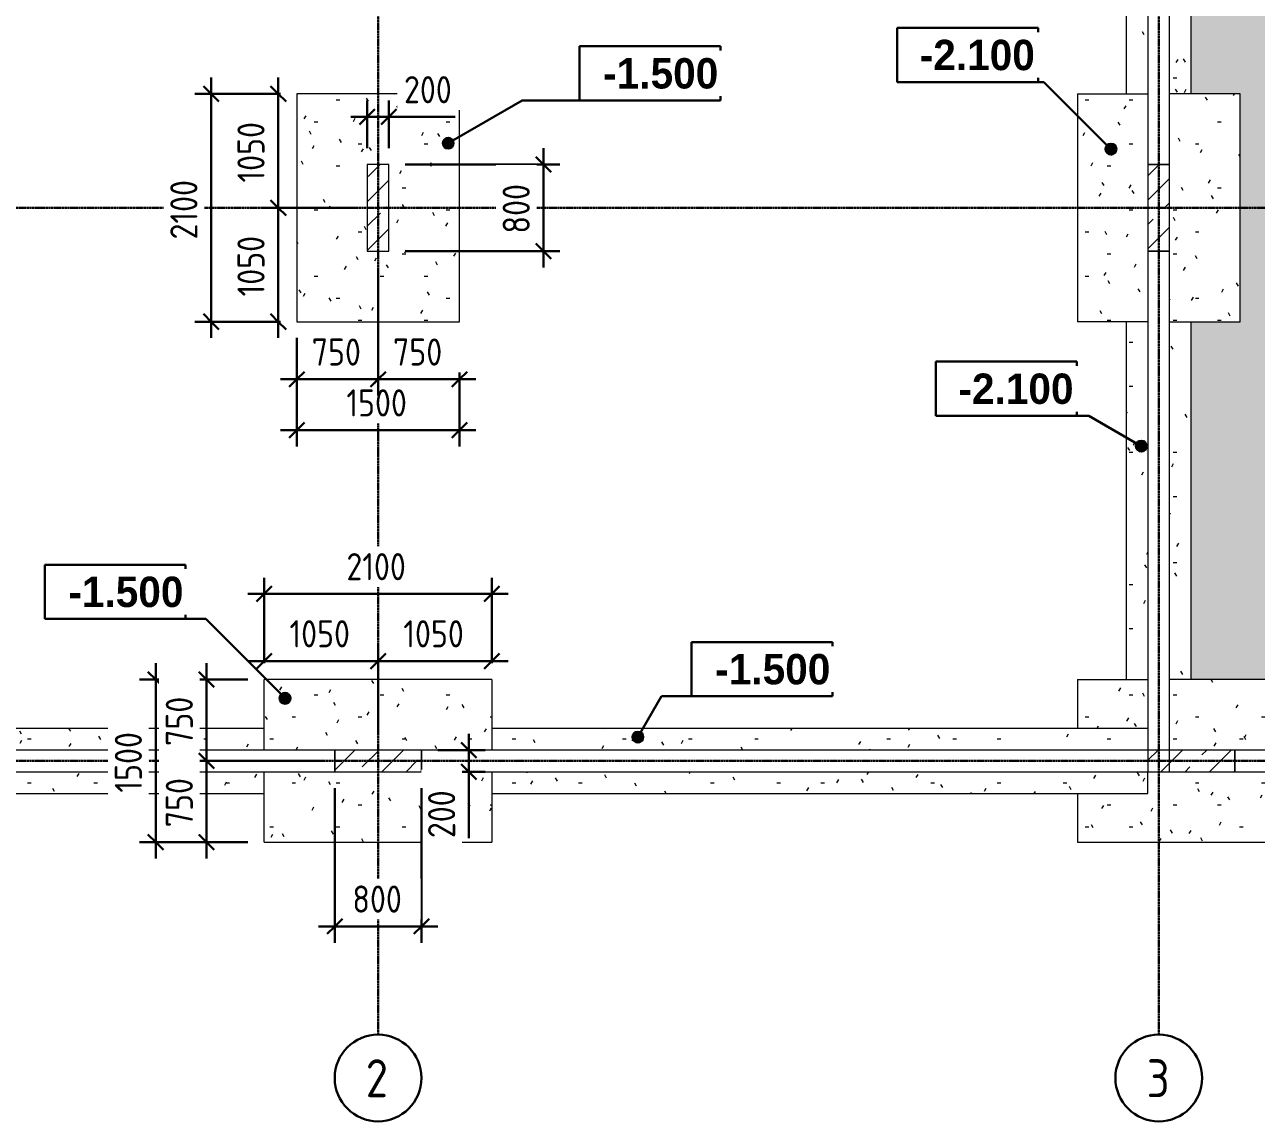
# Model space of a CAD drawing. Header units: millimetres. Extents: x -3720 to 34496, y -3324 to 17085.
# Drawn here: x 4240 to 15600, y -3324 to 6789 of the extents above; entities that cross this region are included whole.
import ezdxf

# ---------------------------------------------------------------- set-up
doc = ezdxf.new("R2010")
doc.units = ezdxf.units.MM
doc.linetypes.add('ADSK_Линия сетки', pattern=[25, 20, -2.5, 0, -2.5])
for name, color, linetype, lineweight in [('A-ANNO-DIMS', 7, 'Continuous', 30), ('A-ANNO-DIMS-100', 7, 'Continuous', 30), ('A-ANNO-NOTE', 7, 'Continuous', 30), ('A-WALL', 7, 'Continuous', 13), ('G-ANNO-DIMS', 7, 'Continuous', 30), ('S-COLS', 7, 'Continuous', 9), ('S-GRID', 7, 'Continuous', 30), ('S-GRID-IDEN', 7, 'Continuous', 30)]:
    doc.layers.add(name, color=color, linetype=linetype, lineweight=lineweight)
doc.layers.add('A-FLOR', color=7, linetype='Continuous', lineweight=13, true_color=0x007f00)
doc.layers.add('A-FLOR-PATT', color=7, linetype='Continuous', lineweight=13, true_color=0x007f00)
doc.styles.add('GOST Common', font='GOST_Common_SpecSymbol_0.ttf', dxfattribs={"width": 0.9, "height": 350})
doc.styles.add('GOST Common_1', font='GOST_Common_SpecSymbol_0.ttf', dxfattribs={"width": 0.9, "height": 250})
doc.styles.add('Mipgost_B', font='', dxfattribs={"height": 280})
doc.styles.get('Mipgost_B').set_extended_font_data('Mipgost', bold=True)
doc.dimstyles.new('0_Колонны_опалубка', dxfattribs={"dimscale": 304.8, "dimtxt": 251.428749, "dimasz": 0.463911, "dimexe": 0.492126, "dimexo": 0.492126, "dimgap": 0.164042, "dimtad": 1, "dimdec": 0, "dimzin": 0, "dimdsep": 46, "dimtxsty": 'GOST Common_1', "dimblk1": 'OBLIQUE', "dimblk2": 'OBLIQUE', "dimsah": 1, "dimcen": 0.09, "dimdle": 0.492126, "dimazin": 0, "dimtfac": 1, "dimtdec": 4, "dimtix": 1, "dimtmove": 1, "dimatfit": 3, "dimfxl": 1, "dimtvp": 1, "dimtfill": 1, "dimtolj": 1, "dimtzin": 0, "dimarcsym": 2})
doc.dimstyles.new('0_Колонны_опалубка_1', dxfattribs={"dimscale": 304.8, "dimtxt": 251.428749, "dimasz": 0.463911, "dimexe": 0.492126, "dimexo": 0.492126, "dimgap": 0.164042, "dimtad": 1, "dimdec": 0, "dimzin": 0, "dimdsep": 46, "dimtxsty": 'GOST Common_1', "dimblk1": 'OBLIQUE', "dimblk2": 'OBLIQUE', "dimsah": 1, "dimcen": 0.09, "dimdle": 0.492126, "dimazin": 0, "dimtfac": 1, "dimtdec": 4, "dimtix": 1, "dimtmove": 0, "dimatfit": 3, "dimfxl": 1, "dimtvp": 1, "dimtfill": 1, "dimtolj": 1, "dimtzin": 0, "dimarcsym": 2})
pattern_1 = [(45, (0, 0), (-224.5064, 224.5064), []), (45, (224.5, 0), (-224.5064, 224.5064), [396.875, -79.375, 3.353, -76.022])]
pattern_2 = [(0, (0, 0), (812.8, 203.2), [33.528, -576.072, 33.528, -576.072, -3251.2]), (0, (0, 0), (812.8, 203.2), [-1219.2, 33.528, -1185.672, 33.528, -576.072, -1422.4]), (0, (0, 0), (812.8, 203.2), [-3048, 33.528, -372.872, 33.528, -982.472]), (120, (304.8, 101.6), (-582.3764, 602.3054), [33.528, -576.072, 33.528, -576.072, -3251.2]), (120, (304.8, 101.6), (-582.3764, 602.3054), [-1219.2, 33.528, -1185.672, 33.528, -576.072, -1422.4]), (120, (304.8, 101.6), (-582.3764, 602.3054), [-3048, 33.528, -372.872, 33.528, -982.472]), (240, (406.4, 508), (-230.4236, -805.5054), [33.528, -576.072, 33.528, -576.072, -3251.2]), (240, (406.4, 508), (-230.4236, -805.5054), [-1219.2, 33.528, -1185.672, 33.528, -576.072, -1422.4]), (240, (406.4, 508), (-230.4236, -805.5054), [-3048, 33.528, -372.872, 33.528, -982.472])]

# ---------------------------------------------------------------- blocks, each defined once
blk = doc.blocks.new('Ось сетки - Круг_Ø8 мм-2643-ФП2')
at = {"layer": 'S-GRID-IDEN'}
for start, end in [(360, 180), (180, 360)]:
    blk.add_arc((0, 0), 4, start, end, dxfattribs=at)
blk = doc.blocks.new('DIMBLOCK1-ФП2')
at = {"layer": 'A-ANNO-DIMS-100', "color": 163, "true_color": 0x8080c0}
for p, q in [((8338, 250), (8338, -250)), ((8338, 100), (8267, 171)), ((8050, 100), (8488, 100)), ((8338, 100), (8050, 100)), ((8338, 100), (8408, 29)), ((8050, -100), (8488, -100)), ((8338, -100), (8050, -100)), ((8338, -100), (8267, -29)), ((8338, -239), (8338, 0)), ((8338, -100), (8408, -171)), ((8338, -712), (8338, -239))]:
    blk.add_line(p, q, dxfattribs=at)
at = {"layer": 'A-ANNO-DIMS-100', "color": 0, "insert": (7961, -712), "char_height": 250, "width": 567.63, "attachment_point": 1, "rotation": 90, "line_spacing_factor": 1.022761, "style": 'GOST Common_1', "bg_fill": 3, "box_fill_scale": 1.25, "bg_fill_color": 256, "bg_fill_true_color": 13158600, "bg_fill_transparency": 0}
blk.add_mtext('200', dxfattribs=at)
blk = doc.blocks.new('_Oblique')
at = {"color": 0, "linetype": 'ByBlock', "lineweight": -2}
blk.add_line((-0.5, -0.5), (0.5, 0.5), dxfattribs=at)
blk = doc.blocks.new('DIMBLOCK2-ФП2')
at = {"layer": 'A-ANNO-DIMS-100', "color": 163, "true_color": 0x8080c0}
for p, q in [((7100, -250), (7100, -1676)), ((7100, -1526), (7100, -250)), ((7900, -250), (7900, -1676)), ((7900, -1526), (7900, -250)), ((7100, -1526), (7171, -1455)), ((7900, -1526), (7971, -1455)), ((6950, -1526), (8050, -1526)), ((7100, -1526), (7029, -1596)), ((7900, -1526), (7829, -1596))]:
    blk.add_line(p, q, dxfattribs=at)
at = {"layer": 'A-ANNO-DIMS-100', "color": 0, "insert": (7263, -1149), "char_height": 250, "width": 567.63, "attachment_point": 1, "line_spacing_factor": 1.022761, "style": 'GOST Common_1', "bg_fill": 3, "box_fill_scale": 1.25, "bg_fill_color": 256, "bg_fill_true_color": 13158600, "bg_fill_transparency": 0}
blk.add_mtext('800', dxfattribs=at)
blk = doc.blocks.new('DIMBLOCK3-ФП2')
at = {"layer": 'A-ANNO-DIMS-100', "color": 163, "true_color": 0x8080c0}
for p, q in [((5449, 750), (5378, 821)), ((5449, 900), (5449, -900)), ((6300, 750), (5299, 750)), ((5449, 750), (5520, 679)), ((5449, 750), (6300, 750)), ((5449, -750), (5378, -679)), ((6300, -750), (5299, -750)), ((5449, -750), (5520, -821)), ((5449, -750), (6300, -750))]:
    blk.add_line(p, q, dxfattribs=at)
at = {"layer": 'A-ANNO-DIMS-100', "color": 0, "insert": (5072, -292), "char_height": 250, "width": 700.59, "attachment_point": 1, "rotation": 90, "line_spacing_factor": 1.022761, "style": 'GOST Common_1', "bg_fill": 3, "box_fill_scale": 1.25, "bg_fill_color": 256, "bg_fill_true_color": 13158600, "bg_fill_transparency": 0}
blk.add_mtext('1500', dxfattribs=at)
blk = doc.blocks.new('DIMBLOCK4-ФП2')
at = {"layer": 'A-ANNO-DIMS-100', "color": 163, "true_color": 0x8080c0}
for p, q in [((6450, 900), (6450, 1689)), ((6450, 1539), (6521, 1610)), ((8550, 900), (8550, 1689)), ((8550, 1539), (8621, 1610)), ((6300, 1539), (8700, 1539)), ((6450, 1539), (6379, 1469)), ((6450, 1539), (6450, 900)), ((8550, 1539), (8479, 1469)), ((8550, 1539), (8550, 900))]:
    blk.add_line(p, q, dxfattribs=at)
at = {"layer": 'A-ANNO-DIMS-100', "color": 0, "insert": (7208, 1916), "char_height": 250, "width": 700.59, "attachment_point": 1, "line_spacing_factor": 1.022761, "style": 'GOST Common_1', "bg_fill": 3, "box_fill_scale": 1.25, "bg_fill_color": 256, "bg_fill_true_color": 13158600, "bg_fill_transparency": 0}
blk.add_mtext('2100', dxfattribs=at)
blk = doc.blocks.new('DIMBLOCK5-ФП2')
at = {"layer": 'A-ANNO-DIMS-100', "color": 163, "true_color": 0x8080c0}
for p, q in [((7500, 250), (7500, 1070)), ((8550, 900), (8550, 1070)), ((8700, 920), (7350, 920)), ((7500, 920), (7429, 849)), ((7500, 920), (7571, 991)), ((7500, 920), (7500, 250)), ((8550, 920), (8479, 849)), ((8550, 920), (8621, 991)), ((8550, 920), (8550, 900))]:
    blk.add_line(p, q, dxfattribs=at)
at = {"layer": 'A-ANNO-DIMS-100', "color": 0, "insert": (7733, 1297), "char_height": 250, "width": 700.59, "attachment_point": 1, "line_spacing_factor": 1.022761, "style": 'GOST Common_1', "bg_fill": 3, "box_fill_scale": 1.25, "bg_fill_color": 256, "bg_fill_true_color": 13158600, "bg_fill_transparency": 0}
blk.add_mtext('1050', dxfattribs=at)
blk = doc.blocks.new('DIMBLOCK6-ФП2')
at = {"layer": 'A-ANNO-DIMS-100', "color": 163, "true_color": 0x8080c0}
for p, q in [((6450, 900), (6450, 1070)), ((7500, 250), (7500, 1070)), ((6300, 920), (7650, 920)), ((6450, 920), (6379, 849)), ((6450, 920), (6521, 991)), ((6450, 920), (6450, 900)), ((7500, 920), (7429, 849)), ((7500, 920), (7571, 991)), ((7500, 920), (7500, 250))]:
    blk.add_line(p, q, dxfattribs=at)
at = {"layer": 'A-ANNO-DIMS-100', "color": 0, "insert": (6683, 1297), "char_height": 250, "width": 700.59, "attachment_point": 1, "line_spacing_factor": 1.022761, "style": 'GOST Common_1', "bg_fill": 3, "box_fill_scale": 1.25, "bg_fill_color": 256, "bg_fill_true_color": 13158600, "bg_fill_transparency": 0}
blk.add_mtext('1050', dxfattribs=at)
blk = doc.blocks.new('DIMBLOCK7-ФП2')
at = {"layer": 'A-ANNO-DIMS-100', "color": 163, "true_color": 0x8080c0}
for p, q in [((5919, 750), (5848, 821)), ((5919, 900), (5919, -150)), ((6300, 750), (5769, 750)), ((5919, 750), (5989, 679)), ((5919, 750), (6300, 750)), ((6950, 0), (5769, 0)), ((5919, 0), (5848, 71)), ((5919, 0), (5989, -71)), ((5919, 0), (6950, 0))]:
    blk.add_line(p, q, dxfattribs=at)
at = {"layer": 'A-ANNO-DIMS-100', "color": 0, "insert": (5542, 138), "char_height": 250, "width": 567.63, "attachment_point": 1, "rotation": 90, "line_spacing_factor": 1.022761, "style": 'GOST Common_1', "bg_fill": 3, "box_fill_scale": 1.25, "bg_fill_color": 256, "bg_fill_true_color": 13158600, "bg_fill_transparency": 0}
blk.add_mtext('750', dxfattribs=at)
blk = doc.blocks.new('DIMBLOCK8-ФП2')
at = {"layer": 'A-ANNO-DIMS-100', "color": 163, "true_color": 0x8080c0}
for p, q in [((5919, 150), (5919, -900)), ((6950, 0), (5769, 0)), ((5919, 0), (5848, 71)), ((5919, 0), (5989, -71)), ((5919, 0), (6950, 0)), ((5919, -750), (5848, -679)), ((6300, -750), (5769, -750)), ((5919, -750), (5989, -821)), ((5919, -750), (6300, -750))]:
    blk.add_line(p, q, dxfattribs=at)
at = {"layer": 'A-ANNO-DIMS-100', "color": 0, "insert": (5542, -612), "char_height": 250, "width": 567.63, "attachment_point": 1, "rotation": 90, "line_spacing_factor": 1.022761, "style": 'GOST Common_1', "bg_fill": 3, "box_fill_scale": 1.25, "bg_fill_color": 256, "bg_fill_true_color": 13158600, "bg_fill_transparency": 0}
blk.add_mtext('750', dxfattribs=at)
blk = doc.blocks.new('DIMBLOCK25-ФП2')
at = {"layer": 'A-ANNO-DIMS-100', "color": 163, "true_color": 0x8080c0}
for p, q in [((7400, 5650), (7400, 6088)), ((7600, 5650), (7600, 6088)), ((7250, 5938), (7750, 5938)), ((7400, 5938), (7329, 5867)), ((7400, 5938), (7471, 6008)), ((7400, 5938), (7400, 5650)), ((7739, 5938), (7500, 5938)), ((7600, 5938), (7529, 5867)), ((7600, 5938), (7671, 6008)), ((7600, 5938), (7600, 5650)), ((8212, 5938), (7739, 5938))]:
    blk.add_line(p, q, dxfattribs=at)
at = {"layer": 'A-ANNO-DIMS-100', "color": 0, "insert": (7739, 6314), "char_height": 250, "width": 567.63, "attachment_point": 1, "line_spacing_factor": 1.022761, "style": 'GOST Common_1', "bg_fill": 3, "box_fill_scale": 1.25, "bg_fill_color": 256, "bg_fill_true_color": 13158600, "bg_fill_transparency": 0}
blk.add_mtext('200', dxfattribs=at)
blk = doc.blocks.new('DIMBLOCK26-ФП2')
at = {"layer": 'A-ANNO-DIMS-100', "color": 163, "true_color": 0x8080c0}
for p, q in [((9026, 5500), (8955, 5571)), ((9026, 4550), (9026, 5650)), ((7750, 5500), (9176, 5500)), ((9026, 5500), (7750, 5500)), ((9026, 5500), (9096, 5429)), ((7750, 4700), (9176, 4700)), ((9026, 4700), (7750, 4700)), ((9026, 4700), (8955, 4771)), ((9026, 4700), (9096, 4629))]:
    blk.add_line(p, q, dxfattribs=at)
at = {"layer": 'A-ANNO-DIMS-100', "color": 0, "insert": (8649, 4863), "char_height": 250, "width": 567.63, "attachment_point": 1, "rotation": 90, "line_spacing_factor": 1.022761, "style": 'GOST Common_1', "bg_fill": 3, "box_fill_scale": 1.25, "bg_fill_color": 256, "bg_fill_true_color": 13158600, "bg_fill_transparency": 0}
blk.add_mtext('800', dxfattribs=at)
blk = doc.blocks.new('DIMBLOCK27-ФП2')
at = {"layer": 'A-ANNO-DIMS-100', "color": 163, "true_color": 0x8080c0}
for p, q in [((6750, 3900), (6750, 2899)), ((6750, 3049), (6750, 3900)), ((8250, 3900), (8250, 2899)), ((8250, 3049), (8250, 3900)), ((6750, 3049), (6821, 3120)), ((8250, 3049), (8321, 3120)), ((6600, 3049), (8400, 3049)), ((6750, 3049), (6679, 2978)), ((8250, 3049), (8179, 2978))]:
    blk.add_line(p, q, dxfattribs=at)
at = {"layer": 'A-ANNO-DIMS-100', "color": 0, "insert": (7208, 3426), "char_height": 250, "width": 700.59, "attachment_point": 1, "line_spacing_factor": 1.022761, "style": 'GOST Common_1', "bg_fill": 3, "box_fill_scale": 1.25, "bg_fill_color": 256, "bg_fill_true_color": 13158600, "bg_fill_transparency": 0}
blk.add_mtext('1500', dxfattribs=at)
blk = doc.blocks.new('DIMBLOCK28-ФП2')
at = {"layer": 'A-ANNO-DIMS-100', "color": 163, "true_color": 0x8080c0}
for p, q in [((5961, 3900), (5961, 6300)), ((6600, 6150), (5811, 6150)), ((5961, 6150), (5890, 6221)), ((5961, 6150), (6031, 6079)), ((5961, 6150), (6600, 6150)), ((5961, 4050), (5890, 4121)), ((6600, 4050), (5811, 4050)), ((5961, 4050), (6031, 3979)), ((5961, 4050), (6600, 4050))]:
    blk.add_line(p, q, dxfattribs=at)
at = {"layer": 'A-ANNO-DIMS-100', "color": 0, "insert": (5584, 4808), "char_height": 250, "width": 700.59, "attachment_point": 1, "rotation": 90, "line_spacing_factor": 1.022761, "style": 'GOST Common_1', "bg_fill": 3, "box_fill_scale": 1.25, "bg_fill_color": 256, "bg_fill_true_color": 13158600, "bg_fill_transparency": 0}
blk.add_mtext('2100', dxfattribs=at)
blk = doc.blocks.new('DIMBLOCK29-ФП2')
at = {"layer": 'A-ANNO-DIMS-100', "color": 163, "true_color": 0x8080c0}
for p, q in [((6580, 6300), (6580, 4950)), ((6600, 6150), (6430, 6150)), ((6580, 6150), (6509, 6221)), ((6580, 6150), (6651, 6079)), ((6580, 6150), (6600, 6150)), ((6580, 5100), (6509, 5171)), ((7250, 5100), (6430, 5100)), ((6580, 5100), (6651, 5029)), ((6580, 5100), (7250, 5100))]:
    blk.add_line(p, q, dxfattribs=at)
at = {"layer": 'A-ANNO-DIMS-100', "color": 0, "insert": (6203, 5333), "char_height": 250, "width": 700.59, "attachment_point": 1, "rotation": 90, "line_spacing_factor": 1.022761, "style": 'GOST Common_1', "bg_fill": 3, "box_fill_scale": 1.25, "bg_fill_color": 256, "bg_fill_true_color": 13158600, "bg_fill_transparency": 0}
blk.add_mtext('1050', dxfattribs=at)
blk = doc.blocks.new('DIMBLOCK30-ФП2')
at = {"layer": 'A-ANNO-DIMS-100', "color": 163, "true_color": 0x8080c0}
for p, q in [((6580, 3900), (6580, 5250)), ((6580, 5100), (6509, 5171)), ((7250, 5100), (6430, 5100)), ((6580, 5100), (6651, 5029)), ((6580, 5100), (7250, 5100)), ((6580, 4050), (6509, 4121)), ((6600, 4050), (6430, 4050)), ((6580, 4050), (6651, 3979)), ((6580, 4050), (6600, 4050))]:
    blk.add_line(p, q, dxfattribs=at)
at = {"layer": 'A-ANNO-DIMS-100', "color": 0, "insert": (6203, 4283), "char_height": 250, "width": 700.59, "attachment_point": 1, "rotation": 90, "line_spacing_factor": 1.022761, "style": 'GOST Common_1', "bg_fill": 3, "box_fill_scale": 1.25, "bg_fill_color": 256, "bg_fill_true_color": 13158600, "bg_fill_transparency": 0}
blk.add_mtext('1050', dxfattribs=at)
blk = doc.blocks.new('DIMBLOCK31-ФП2')
at = {"layer": 'A-ANNO-DIMS-100', "color": 163, "true_color": 0x8080c0}
for p, q in [((7500, 4550), (7500, 3369)), ((7500, 3519), (7500, 4550)), ((6750, 3900), (6750, 3369)), ((6750, 3519), (6750, 3900)), ((6750, 3519), (6821, 3589)), ((7500, 3519), (7571, 3589)), ((6600, 3519), (7650, 3519)), ((6750, 3519), (6679, 3448)), ((7500, 3519), (7429, 3448))]:
    blk.add_line(p, q, dxfattribs=at)
at = {"layer": 'A-ANNO-DIMS-100', "color": 0, "insert": (6888, 3895), "char_height": 250, "width": 567.63, "attachment_point": 1, "line_spacing_factor": 1.022761, "style": 'GOST Common_1', "bg_fill": 3, "box_fill_scale": 1.25, "bg_fill_color": 256, "bg_fill_true_color": 13158600, "bg_fill_transparency": 0}
blk.add_mtext('750', dxfattribs=at)
blk = doc.blocks.new('DIMBLOCK32-ФП2')
at = {"layer": 'A-ANNO-DIMS-100', "color": 163, "true_color": 0x8080c0}
for p, q in [((7500, 4550), (7500, 3369)), ((7500, 3519), (7500, 4550)), ((8250, 3900), (8250, 3369)), ((8250, 3519), (8250, 3900)), ((7500, 3519), (7571, 3589)), ((8250, 3519), (8321, 3589)), ((7350, 3519), (8400, 3519)), ((7500, 3519), (7429, 3448)), ((8250, 3519), (8179, 3448))]:
    blk.add_line(p, q, dxfattribs=at)
at = {"layer": 'A-ANNO-DIMS-100', "color": 0, "insert": (7638, 3895), "char_height": 250, "width": 567.63, "attachment_point": 1, "line_spacing_factor": 1.022761, "style": 'GOST Common_1', "bg_fill": 3, "box_fill_scale": 1.25, "bg_fill_color": 256, "bg_fill_true_color": 13158600, "bg_fill_transparency": 0}
blk.add_mtext('750', dxfattribs=at)
blk = doc.blocks.new('Высотные отметки - Рамка вверх-88962-ФП2')
at = {"layer": 'A-ANNO-NOTE'}
for p, q in [((-13, 0), (-13, 5)), ((-13, 5), (0, 5)), ((0, 5), (0, 0)), ((0, 0), (-13, 0))]:
    blk.add_line(p, q, dxfattribs=at)

msp = doc.modelspace()

# ---------------------------------------------------------------- hatches: boundary and pattern name
at = {"layer": 'A-FLOR-PATT', "lineweight": 9}
h = msp.add_hatch(dxfattribs=at)
h.set_pattern_fill('FP_2', style=0, pattern_type=2)
h.set_pattern_definition(pattern_2)
h.paths.add_polyline_path([(22950, 300), (29150, 300), (29150, 1350), (29600, 1350), (29600, 4050), (29150, 4050), (29150, 6150), (29600, 6150), (29600, 7800), (29150, 7800), (29150, 9900), (29600, 9900), (29600, 12800), (29150, 12800), (29150, 13850), (22950, 13850), (22950, 13400), (20850, 13400), (20850, 13850), (15750, 13850), (15750, 13400), (15000, 13400), (15000, 9600), (15450, 9600), (15450, 7500), (15000, 7500), (15000, 6150), (15450, 6150), (15450, 4050), (15000, 4050), (15000, 750), (16050, 750), (16050, 300), (20850, 300), (20850, 750), (22950, 750)])
h.paths.add_polyline_path([(21150, 4050), (21150, 6150), (22650, 6150), (22650, 4050)])
h.paths.add_polyline_path([(22950, 7800), (20850, 7800), (20850, 9300), (22950, 9300)])
h = msp.add_hatch(dxfattribs=at)
h.set_pattern_fill('FP_3', style=0, pattern_type=2)
h.set_pattern_definition(pattern_2)
h.paths.add_polyline_path([(15000, 6150), (15000, 7500), (14800, 7500), (14800, 6150)])
h.paths.add_polyline_path([(14600, 6150), (14600, 7500), (14400, 7500), (14400, 6150)])
h = msp.add_hatch(dxfattribs=at)
h.set_pattern_fill('FP_2', style=0, pattern_type=2)
h.set_pattern_definition(pattern_2)
h.paths.add_polyline_path([(7600, 4050), (8250, 4050), (8250, 6150), (6750, 6150), (6750, 4050), (7400, 4050)])
h.paths.add_polyline_path([(7600, 4700), (7400, 4700), (7400, 5500), (7600, 5500)])
h = msp.add_hatch(dxfattribs=at)
h.set_pattern_fill('FP_2', style=0, pattern_type=2)
h.set_pattern_definition(pattern_2)
h.paths.add_polyline_path([(15450, 4050), (15450, 6150), (14800, 6150), (14800, 4050)])
h.paths.add_polyline_path([(13950, 4050), (14600, 4050), (14600, 6150), (13950, 6150), (13950, 4700)])
h = msp.add_hatch(dxfattribs=at)
h.set_pattern_fill('FP_2', style=0, pattern_type=2)
h.set_pattern_definition(pattern_2)
h.paths.add_polyline_path([(14800, 750), (15000, 750), (15000, 4050), (14800, 4050)])
h.paths.add_polyline_path([(14600, 750), (14600, 4050), (14400, 4050), (14400, 750)])
h = msp.add_hatch(dxfattribs=at)
h.set_pattern_fill('FP_4', style=0, pattern_type=2)
h.set_pattern_definition(pattern_2)
h.paths.add_polyline_path([(8550, -750), (8550, -100), (6450, -100), (6450, -750), (7900, -750)])
h.paths.add_polyline_path([(8550, 100), (8550, 750), (6450, 750), (6450, 100), (7900, 100)])
h = msp.add_hatch(dxfattribs=at)
h.set_pattern_fill('FP_2', style=0, pattern_type=2)
h.set_pattern_definition(pattern_2)
h.paths.add_polyline_path([(16050, -750), (16050, -100), (14600, -100), (14600, -300), (13950, -300), (13950, -750), (15400, -750)])
h.paths.add_polyline_path([(15400, 100), (16050, 100), (16050, 750), (14800, 750), (14800, 100)])
h.paths.add_polyline_path([(14600, 300), (14600, 750), (13950, 750), (13950, 300), (14400, 300)])
h = msp.add_hatch(dxfattribs=at)
h.set_pattern_fill('FP_2', style=0, pattern_type=2)
h.set_pattern_definition(pattern_2)
h.paths.add_polyline_path([(750, -300), (6450, -300), (6450, -100), (750, -100)])
h.paths.add_polyline_path([(750, 100), (6450, 100), (6450, 300), (750, 300)])
h = msp.add_hatch(dxfattribs=at)
h.set_pattern_fill('FP_2', style=0, pattern_type=2)
h.set_pattern_definition(pattern_2)
h.paths.add_polyline_path([(8550, -300), (14600, -300), (14600, -100), (8550, -100)])
h.paths.add_polyline_path([(8550, 100), (14600, 100), (14600, 300), (8550, 300)])
at = {"layer": 'G-ANNO-DIMS'}
h = msp.add_hatch(color=256, dxfattribs=at)
edge = h.paths.add_edge_path()
edge.add_arc((14258.8, 5641.3), 50, 0, 360)
h = msp.add_hatch(color=256, dxfattribs=at)
edge = h.paths.add_edge_path()
edge.add_arc((14538.6, 2902.2), 50, 0, 360)
h = msp.add_hatch(color=256, dxfattribs=at)
edge = h.paths.add_edge_path()
edge.add_arc((9895.6, 219.5), 50, 0, 360)
at = {"layer": 'S-COLS'}
h = msp.add_hatch(dxfattribs=at)
h.set_pattern_fill('FP_1', color=256, style=0, pattern_type=2)
h.set_pattern_definition(pattern_1)
h.paths.add_polyline_path([(7600, 4700), (7600, 5500), (7400, 5500), (7400, 4700)])
h = msp.add_hatch(dxfattribs=at)
h.set_pattern_fill('FP_1', color=256, style=0, pattern_type=2)
h.set_pattern_definition(pattern_1)
h.paths.add_polyline_path([(14800, 4700), (14800, 5500), (14600, 5500), (14600, 4700)])
h = msp.add_hatch(dxfattribs=at)
h.set_pattern_fill('FP_1', color=256, style=0, pattern_type=2)
h.set_pattern_definition(pattern_1)
h.paths.add_polyline_path([(7900, -100), (7900, 100), (7100, 100), (7100, -100)])
h = msp.add_hatch(dxfattribs=at)
h.set_pattern_fill('FP_1', color=256, style=0, pattern_type=2)
h.set_pattern_definition(pattern_1)
h.paths.add_polyline_path([(15400, -100), (15400, 100), (14600, 100), (14600, -100)])

# ---------------------------------------------------------------- linework, layer by layer
at = {"layer": 'A-FLOR'}
for p, q in [((14400, 7500), (14400, 6150)), ((15000, 6150), (15000, 7500)), ((6750, 6150), (6750, 4050)), ((8250, 6150), (6750, 6150)), ((8250, 4050), (8250, 6150)), ((13950, 6150), (13950, 4050)), ((13950, 6150), (14600, 6150)), ((15450, 6150), (14800, 6150)), ((15450, 4050), (15450, 6150)), ((6750, 4050), (8250, 4050)), ((14600, 4050), (13950, 4050)), ((14400, 4050), (14400, 750)), ((14800, 4050), (15450, 4050)), ((15000, 750), (15000, 4050)), ((8550, 750), (6450, 750)), ((6450, 100), (6450, 750)), ((8550, 750), (8550, 100)), ((13950, 750), (13950, 300)), ((13950, 750), (14600, 750)), ((16050, 750), (14800, 750)), ((6450, 300), (750, 300)), ((14600, 300), (8550, 300)), ((6450, -750), (6450, -100)), ((8550, -100), (8550, -750)), ((14600, -300), (14600, -100)), ((750, -300), (6450, -300)), ((8550, -300), (14600, -300)), ((13950, -300), (13950, -750)), ((6450, -750), (8550, -750)), ((13950, -750), (16050, -750))]:
    msp.add_line(p, q, dxfattribs=at)
at = {"layer": 'A-WALL'}
for p, q in [((14600, 8150), (14600, 5500)), ((14800, 5500), (14800, 8150)), ((14600, 5500), (14800, 5500)), ((14600, 4700), (14600, 100)), ((14800, 4700), (14600, 4700)), ((14800, -100), (14800, 4700)), ((7100, 100), (100, 100)), ((7100, -100), (7100, 100)), ((14600, 100), (7900, 100)), ((7900, 100), (7900, -100)), ((21500, 100), (15400, 100)), ((15400, 100), (15400, -100)), ((100, -100), (7100, -100)), ((7900, -100), (14800, -100)), ((15400, -100), (21500, -100))]:
    msp.add_line(p, q, dxfattribs=at)
at = {"layer": 'G-ANNO-DIMS'}
for p, q in [((13641.1, 6259), (13586.9, 6259)), ((14258.8, 5641.3), (13641.1, 6259)), ((8829, 6089.9), (9357.8, 6089.9)), ((14054.6, 3181.6), (13943.8, 3181.6)), ((14538.6, 2902.2), (14054.6, 3181.6)), ((5911.1, 1308.9), (5725.3, 1308.9)), ((9895.6, 219.5), (10112.8, 595.7)), ((10112.8, 595.7), (10391.3, 595.7))]:
    msp.add_line(p, q, dxfattribs=at)
for centre in [(14258.8, 5641.3), (14538.6, 2902.2), (9895.6, 219.5)]:
    msp.add_circle(centre, 50, dxfattribs=at)
at = {"layer": 'S-COLS'}
for p, q in [((7600, 5500), (7400, 5500)), ((7400, 5500), (7400, 4700)), ((7600, 4700), (7600, 5500)), ((14800, 5500), (14600, 5500)), ((14600, 5500), (14600, 4700)), ((14800, 4700), (14800, 5500)), ((7400, 4700), (7600, 4700)), ((14600, 4700), (14800, 4700)), ((7100, 100), (7100, -100)), ((7900, 100), (7100, 100)), ((7900, -100), (7900, 100)), ((14600, 100), (14600, -100)), ((15400, 100), (14600, 100)), ((15400, -100), (15400, 100)), ((7100, -100), (7900, -100)), ((14600, -100), (15400, -100))]:
    msp.add_line(p, q, dxfattribs=at)
at = {"layer": 'S-GRID', "color": 150, "linetype": 'ADSK_Линия сетки', "true_color": 0x0080ff}
for p, q in [((7500, -2523.6), (7500, 16266.7)), ((14700, -2523.6), (14700, 16266.7)), ((-2091.2, 5100), (32027.3, 5100)), ((-2091.2, 0), (32027.3, 0))]:
    msp.add_line(p, q, dxfattribs=at)

# ---------------------------------------------------------------- block references
at = {"layer": 'G-ANNO-DIMS', "xscale": 99.99999999999993, "yscale": 99.99999999999993, "zscale": 99.99999999999993}
for p in [(13586.9, 6259), (13943.8, 3181.6), (5725.3, 1308.9)]:
    msp.add_blockref('Высотные отметки - Рамка вверх-88962-ФП2', p, dxfattribs=at)
at = {"layer": 'G-ANNO-DIMS', "extrusion": (0, 0, -1), "xscale": 99.99999999999993, "yscale": 99.99999999999993, "zscale": 99.99999999999993}
for p in [(-9357.8, 6089.9), (-10391.3, 595.7)]:
    msp.add_blockref('Высотные отметки - Рамка вверх-88962-ФП2', p, dxfattribs=at)
at = {"layer": 'S-GRID-IDEN', "xscale": 99.99999999999993, "yscale": 99.99999999999993, "zscale": 99.99999999999993}
for p in [(7500, -2923.6), (14700, -2923.6)]:
    msp.add_blockref('Ось сетки - Круг_Ø8 мм-2643-ФП2', p, dxfattribs=at)

# ---------------------------------------------------------------- texts
at = {"layer": 'S-GRID-IDEN', "char_height": 350, "attachment_point": 1, "style": 'GOST Common'}
for s, insert, width in [('\\fGOST Common|b0|i0|c204|p34|;\\W.9;2', (7386.2, -2751.1), 274.177), ('\\fGOST Common|b0|i0|c204|p34|;\\W.9;3', (14588.9, -2751.1), 266.962)]:
    msp.add_mtext(s, dxfattribs=dict(at, insert=insert, width=width))

# ---------------------------------------------------------------- next in the draw order: texts
at = {"layer": 'G-ANNO-DIMS', "char_height": 280, "attachment_point": 1, "line_spacing_factor": 0.919238, "style": 'Mipgost_B', "bg_fill": 3, "box_fill_scale": 1.25, "bg_fill_color": 256, "bg_fill_true_color": 13158600, "bg_fill_transparency": 0}
for s, insert, width in [('-2.100', (12495.3, 6649.1), 1059.977), ('-1.500', (9576, 6480), 1036.195), ('-2.100', (12852.2, 3571.7), 1059.977), ('-1.500', (4643.5, 1698.9), 1036.195), ('-1.500', (10609.5, 985.8), 1036.195)]:
    msp.add_mtext(s, dxfattribs=dict(at, insert=insert, width=width))

# ---------------------------------------------------------------- next in the draw order: dimensions: what is measured, and where the dimension line sits
at = {"layer": 'A-ANNO-DIMS', "color": 163, "true_color": 0x8080c0}
dim = msp.add_linear_dim(base=(7600, 5937.7), p1=(7400, 5500), p2=(7600, 5500), dimstyle='0_Колонны_опалубка', override={"dimpost": '<>', "dimfxl": 200}, dxfattribs=at)
dim.commit()
dim.dimension.update_dxf_attribs({"geometry": 'DIMBLOCK25-ФП2', "text_midpoint": (8023.3, 6147.8), "dimtype": 160})
dim = msp.add_linear_dim(base=(8250, 3049.1), p1=(6750, 4050), p2=(8250, 4050), dimstyle='0_Колонны_опалубка_1', override={"dimpost": '<>', "dimfxl": 1500}, dxfattribs=at)
dim.commit()
dim.dimension.update_dxf_attribs({"geometry": 'DIMBLOCK27-ФП2', "text_midpoint": (7500, 3224.1)})
dim = msp.add_linear_dim(base=(5449.1, -750), p1=(6450, 750), p2=(6450, -750), angle=90, dimstyle='0_Колонны_опалубка_1', override={"dimpost": '<>', "dimfxl": 1500}, dxfattribs=at)
dim.commit()
dim.dimension.update_dxf_attribs({"geometry": 'DIMBLOCK3-ФП2', "text_midpoint": (5274.1, 0)})
dim = msp.add_linear_dim(base=(8337.7, -100), p1=(7900, 100), p2=(7900, -100), angle=90, dimstyle='0_Колонны_опалубка', override={"dimpost": '<>', "dimfxl": 200}, dxfattribs=at)
dim.commit()
dim.dimension.update_dxf_attribs({"geometry": 'DIMBLOCK1-ФП2', "text_midpoint": (8127.7, -428.7), "dimtype": 160, "text_rotation": 90})

# ---------------------------------------------------------------- next in the draw order: dimensions: what is measured, and where the dimension line sits
for base, p1, p2, override, picture, middle in [((5960.6, 6150), (6750, 4050), (6750, 6150), {"dimpost": '<>', "dimfxl": 2100}, 'DIMBLOCK28-ФП2', (5785.6, 5100)), ((9025.8, 5500), (7600, 4700), (7600, 5500), {"dimpost": '<>', "dimfxl": 800}, 'DIMBLOCK26-ФП2', (8850.8, 5100))]:
    dim = msp.add_linear_dim(base=base, p1=p1, p2=p2, angle=90, dimstyle='0_Колонны_опалубка_1', override=override, dxfattribs=at)
    dim.commit()
    dim.dimension.update_dxf_attribs({"geometry": picture, "text_midpoint": middle})
for base, p1, p2, override, picture, middle in [((8550, 1539.4), (6450, 750), (8550, 750), {"dimpost": '<>', "dimfxl": 2100}, 'DIMBLOCK4-ФП2', (7500, 1714.4)), ((7900, -1525.8), (7100, -100), (7900, -100), {"dimpost": '<>', "dimfxl": 800}, 'DIMBLOCK2-ФП2', (7500, -1350.8))]:
    dim = msp.add_linear_dim(base=base, p1=p1, p2=p2, dimstyle='0_Колонны_опалубка_1', override=override, dxfattribs=at)
    dim.commit()
    dim.dimension.update_dxf_attribs({"geometry": picture, "text_midpoint": middle})

# ---------------------------------------------------------------- next in the draw order: hatches: boundary and pattern name
at = {"layer": 'G-ANNO-DIMS'}
h = msp.add_hatch(color=256, dxfattribs=at)
edge = h.paths.add_edge_path()
edge.add_arc((8146.5, 5695.9), 50, 0, 360)

# ---------------------------------------------------------------- next in the draw order: linework, layer by layer
msp.add_line((8146.5, 5695.9), (8829, 6089.9), dxfattribs=at)
msp.add_circle((8146.5, 5695.9), 50, dxfattribs=at)

# ---------------------------------------------------------------- next in the draw order: dimensions: what is measured, and where the dimension line sits
at = {"layer": 'A-ANNO-DIMS', "color": 163, "true_color": 0x8080c0}
dim = msp.add_linear_dim(base=(6579.8, 5100), p1=(6750, 6150), p2=(7400, 5100), angle=90, dimstyle='0_Колонны_опалубка_1', override={"dimpost": '<>', "dimfxl": 1234.908904}, dxfattribs=at)
dim.commit()
dim.dimension.update_dxf_attribs({"geometry": 'DIMBLOCK29-ФП2', "text_midpoint": (6404.8, 5625)})
dim = msp.add_linear_dim(base=(7500, 920.2), p1=(8550, 750), p2=(7500, 100), dimstyle='0_Колонны_опалубка_1', override={"dimpost": '<>', "dimfxl": 1234.908904}, dxfattribs=at)
dim.commit()
dim.dimension.update_dxf_attribs({"geometry": 'DIMBLOCK5-ФП2', "text_midpoint": (8025, 1095.2)})

# ---------------------------------------------------------------- next in the draw order: dimensions: what is measured, and where the dimension line sits
dim = msp.add_linear_dim(base=(6579.8, 5100), p1=(6750, 4050), p2=(7400, 5100), angle=90, dimstyle='0_Колонны_опалубка_1', override={"dimpost": '<>', "dimfxl": 1234.908904}, dxfattribs=at)
dim.commit()
dim.dimension.update_dxf_attribs({"geometry": 'DIMBLOCK30-ФП2', "text_midpoint": (6404.8, 4575)})
dim = msp.add_linear_dim(base=(7500, 920.2), p1=(6450, 750), p2=(7500, 100), dimstyle='0_Колонны_опалубка_1', override={"dimpost": '<>', "dimfxl": 1234.908904}, dxfattribs=at)
dim.commit()
dim.dimension.update_dxf_attribs({"geometry": 'DIMBLOCK6-ФП2', "text_midpoint": (6975, 1095.2)})

# ---------------------------------------------------------------- next in the draw order: dimensions: what is measured, and where the dimension line sits
dim = msp.add_linear_dim(base=(7500, 3518.6), p1=(6750, 4050), p2=(7500, 4700), dimstyle='0_Колонны_опалубка_1', override={"dimpost": '<>', "dimfxl": 992.471662}, dxfattribs=at)
dim.commit()
dim.dimension.update_dxf_attribs({"geometry": 'DIMBLOCK31-ФП2', "text_midpoint": (7125, 3693.6)})
dim = msp.add_linear_dim(base=(5918.6, 0), p1=(6450, 750), p2=(7100, 0), angle=90, dimstyle='0_Колонны_опалубка_1', override={"dimpost": '<>', "dimfxl": 992.471662}, dxfattribs=at)
dim.commit()
dim.dimension.update_dxf_attribs({"geometry": 'DIMBLOCK7-ФП2', "text_midpoint": (5743.6, 375)})

# ---------------------------------------------------------------- next in the draw order: hatches: boundary and pattern name
at = {"layer": 'G-ANNO-DIMS'}
h = msp.add_hatch(color=256, dxfattribs=at)
edge = h.paths.add_edge_path()
edge.add_arc((6642.3, 577.7), 50, 0, 360)

# ---------------------------------------------------------------- next in the draw order: linework, layer by layer
msp.add_line((6642.3, 577.7), (5911.1, 1308.9), dxfattribs=at)
msp.add_circle((6642.3, 577.7), 50, dxfattribs=at)

# ---------------------------------------------------------------- next in the draw order: dimensions: what is measured, and where the dimension line sits
at = {"layer": 'A-ANNO-DIMS', "color": 163, "true_color": 0x8080c0}
dim = msp.add_linear_dim(base=(8250, 3518.6), p1=(7500, 4700), p2=(8250, 4050), dimstyle='0_Колонны_опалубка_1', override={"dimpost": '<>', "dimfxl": 992.471662}, dxfattribs=at)
dim.commit()
dim.dimension.update_dxf_attribs({"geometry": 'DIMBLOCK32-ФП2', "text_midpoint": (7875, 3693.6)})
dim = msp.add_linear_dim(base=(5918.6, -750), p1=(7100, 0), p2=(6450, -750), angle=90, dimstyle='0_Колонны_опалубка_1', override={"dimpost": '<>', "dimfxl": 992.471662}, dxfattribs=at)
dim.commit()
dim.dimension.update_dxf_attribs({"geometry": 'DIMBLOCK8-ФП2', "text_midpoint": (5743.6, -375)})

doc.saveas('drawing.dxf')
